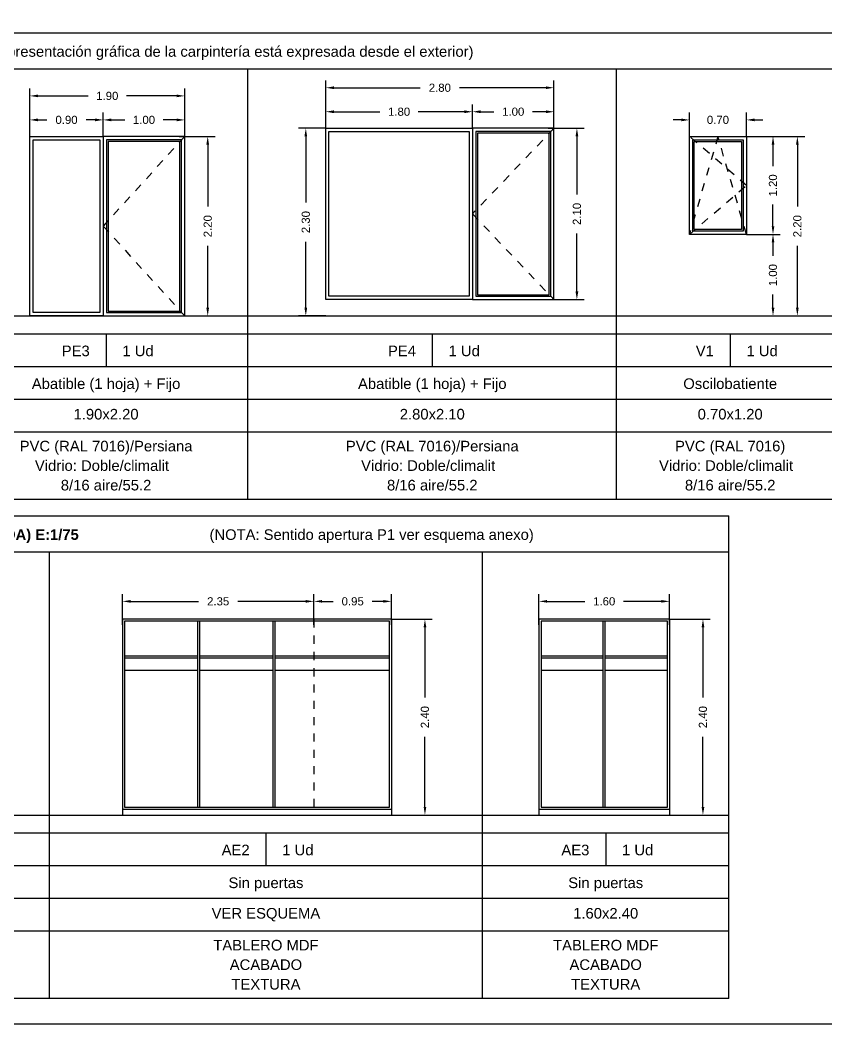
# Model space of a CAD drawing. Header units: millimetres. Extents: x 441156 to 441653, y 4514887 to 4515266.
# Drawn here: x 441579.32 to 441589.2, y 4515196.28 to 4515208.58 of the extents above; entities that cross this region are included whole.
import ezdxf
from ezdxf.enums import TextEntityAlignment as Align

# ---------------------------------------------------------------- set-up
doc = ezdxf.new("R2010")
doc.units = ezdxf.units.MM
doc.linetypes.add('CONTINUA', pattern=[0])
doc.linetypes.add('RAYITAS', pattern=[0.375, 0.25, -0.125])
for name, color, linetype in [('01_alzado', 5, 'CONTINUA'), ('01_cotas', 254, 'Continuous'), ('01_pilares primera', 6, 'Continuous'), ('01_sanitarios', 250, 'Continuous'), ('01_texto cartela', 5, 'Continuous'), ('01_ventanas', 2, 'Continuous'), ('CARTELA', 4, 'Continuous'), ('COTAS', 251, 'Continuous'), ('DIVISION', 5, 'Continuous')]:
    doc.layers.add(name, color=color, linetype=linetype)
doc.layers.add('01_cartela', color=6, linetype='Continuous', plot=False)
doc.styles.add('Estilo1', font='swissel.ttf')
doc.styles.add('NIEVES2', font='sanss___.ttf')
doc.styles.add('NIEVES3', font='swisseb.ttf')
doc.styles.add('ROMANS', font='romans')
doc.dimstyles.new('DECIMAL-50', dxfattribs={"dimtxt": 0.08, "dimasz": 0.15, "dimexe": 0.09, "dimexo": 0, "dimgap": 0.09, "dimtad": 0, "dimzin": 0, "dimdsep": 46, "dimtxsty": 'ROMANS', "dimcen": 0.09, "dimclrt": 6, "dimadec": 0, "dimazin": 0, "dimtfac": 1.38, "dimtix": 1, "dimtofl": 0, "dimtmove": 2, "dimatfit": 3, "dimldrblk": 'OBLIQUE', "dimfxl": 1, "dimtolj": 1, "dimtzin": 0, "dimarcsym": 0})

# ---------------------------------------------------------------- blocks, each defined once
blk = doc.blocks.new('*D193')
at = {"layer": '01_cotas', "color": 0, "linetype": 'CONTINUA', "lineweight": -2, "transparency": 16777216}
for p, q in [((441588.228, 4515207.158), (441588.643, 4515207.158)), ((441588.228, 4515205.958), (441588.643, 4515205.958))]:
    blk.add_line(p, q, dxfattribs=at)
at = {"layer": '01_cotas', "color": 0, "lineweight": -2, "transparency": 16777216}
for p, q in [((441588.553, 4515207.058), (441588.553, 4515206.795)), ((441588.553, 4515206.058), (441588.553, 4515206.322))]:
    blk.add_line(p, q, dxfattribs=at)
at = {"layer": '01_cotas', "color": 0, "transparency": 16777216}
for points in [[(441588.537, 4515207.058), (441588.57, 4515207.058), (441588.553, 4515207.158)], [(441588.537, 4515206.058), (441588.57, 4515206.058), (441588.553, 4515205.958)]]:
    blk.add_solid(points, dxfattribs=at)
at = {"layer": '01_cotas', "color": 7, "transparency": 16777216, "insert": (441588.553, 4515206.558), "char_height": 0.1, "attachment_point": 5, "rotation": 90, "style": 'Estilo1'}
blk.add_mtext('\\A1;1.20', dxfattribs=at)
blk = doc.blocks.new('*D194')
at = {"layer": '01_cotas', "color": 0, "linetype": 'CONTINUA', "lineweight": -2, "transparency": 16777216}
for p, q in [((441588.228, 4515205.958), (441588.643, 4515205.958)), ((441588.228, 4515204.958), (441588.643, 4515204.958))]:
    blk.add_line(p, q, dxfattribs=at)
at = {"layer": '01_cotas', "color": 0, "lineweight": -2, "transparency": 16777216}
for p, q in [((441588.553, 4515205.858), (441588.553, 4515205.695)), ((441588.553, 4515205.058), (441588.553, 4515205.222))]:
    blk.add_line(p, q, dxfattribs=at)
at = {"layer": '01_cotas', "color": 0, "transparency": 16777216}
for points in [[(441588.537, 4515205.858), (441588.57, 4515205.858), (441588.553, 4515205.958)], [(441588.537, 4515205.058), (441588.57, 4515205.058), (441588.553, 4515204.958)]]:
    blk.add_solid(points, dxfattribs=at)
at = {"layer": '01_cotas', "color": 7, "transparency": 16777216, "insert": (441588.553, 4515205.458), "char_height": 0.1, "attachment_point": 5, "rotation": 90, "style": 'Estilo1'}
blk.add_mtext('\\A1;1.00', dxfattribs=at)
blk = doc.blocks.new('*D206')
at = {"layer": '01_cotas', "color": 0, "linetype": 'CONTINUA', "lineweight": -2, "transparency": 16777216}
for p, q in [((441588.228, 4515207.158), (441588.942, 4515207.158)), ((441588.138, 4515204.958), (441588.942, 4515204.958))]:
    blk.add_line(p, q, dxfattribs=at)
at = {"layer": '01_cotas', "color": 0, "lineweight": -2, "transparency": 16777216}
for p, q in [((441588.852, 4515207.058), (441588.852, 4515206.298)), ((441588.852, 4515205.058), (441588.852, 4515205.818))]:
    blk.add_line(p, q, dxfattribs=at)
at = {"layer": '01_cotas', "color": 0, "transparency": 16777216}
for points in [[(441588.835, 4515207.058), (441588.868, 4515207.058), (441588.852, 4515207.158)], [(441588.835, 4515205.058), (441588.868, 4515205.058), (441588.852, 4515204.958)]]:
    blk.add_solid(points, dxfattribs=at)
at = {"layer": '01_cotas', "color": 7, "transparency": 16777216, "insert": (441588.852, 4515206.058), "char_height": 0.1, "attachment_point": 5, "rotation": 90, "style": 'Estilo1'}
blk.add_mtext('\\A1;2.20', dxfattribs=at)
blk = doc.blocks.new('*D208')
at = {"layer": '01_cotas', "color": 0, "linetype": 'CONTINUA', "lineweight": -2, "transparency": 16777216}
for p, q in [((441587.528, 4515207.158), (441587.528, 4515207.451)), ((441588.228, 4515207.158), (441588.228, 4515207.451))]:
    blk.add_line(p, q, dxfattribs=at)
at = {"layer": '01_cotas', "color": 0, "lineweight": -2, "transparency": 16777216}
for p, q in [((441587.428, 4515207.361), (441587.328, 4515207.361)), ((441588.328, 4515207.361), (441588.428, 4515207.361))]:
    blk.add_line(p, q, dxfattribs=at)
at = {"layer": '01_cotas', "color": 0, "transparency": 16777216}
for points in [[(441587.428, 4515207.378), (441587.428, 4515207.344), (441587.528, 4515207.361)], [(441588.328, 4515207.378), (441588.328, 4515207.344), (441588.228, 4515207.361)]]:
    blk.add_solid(points, dxfattribs=at)
at = {"layer": '01_cotas', "color": 7, "transparency": 16777216, "insert": (441587.878, 4515207.361), "char_height": 0.1, "attachment_point": 5, "style": 'Estilo1'}
blk.add_mtext('\\A1;0.70', dxfattribs=at)
blk = doc.blocks.new('*D227')
at = {"layer": '01_cotas', "color": 0, "linetype": 'CONTINUA', "lineweight": -2, "transparency": 16777216}
for p, q in [((441582.923, 4515201.169), (441582.923, 4515201.548)), ((441583.873, 4515201.169), (441583.873, 4515201.548))]:
    blk.add_line(p, q, dxfattribs=at)
at = {"layer": '01_cotas', "color": 0, "lineweight": -2, "transparency": 16777216}
for p, q in [((441583.023, 4515201.458), (441583.158, 4515201.458)), ((441583.773, 4515201.458), (441583.638, 4515201.458))]:
    blk.add_line(p, q, dxfattribs=at)
at = {"layer": '01_cotas', "color": 0, "transparency": 16777216}
for points in [[(441583.023, 4515201.475), (441583.023, 4515201.442), (441582.923, 4515201.458)], [(441583.773, 4515201.475), (441583.773, 4515201.442), (441583.873, 4515201.458)]]:
    blk.add_solid(points, dxfattribs=at)
at = {"layer": '01_cotas', "color": 7, "transparency": 16777216, "insert": (441583.398, 4515201.458), "char_height": 0.1, "attachment_point": 5, "style": 'Estilo1'}
blk.add_mtext('\\A1;0.95', dxfattribs=at)
blk = doc.blocks.new('*D228')
at = {"layer": '01_cotas', "color": 0, "linetype": 'CONTINUA', "lineweight": -2, "transparency": 16777216}
for p, q in [((441583.873, 4515201.239), (441584.374, 4515201.239)), ((441583.873, 4515198.839), (441584.374, 4515198.839))]:
    blk.add_line(p, q, dxfattribs=at)
at = {"layer": '01_cotas', "color": 0, "lineweight": -2, "transparency": 16777216}
for p, q in [((441584.284, 4515201.139), (441584.284, 4515200.279)), ((441584.284, 4515198.939), (441584.284, 4515199.799))]:
    blk.add_line(p, q, dxfattribs=at)
at = {"layer": '01_cotas', "color": 0, "transparency": 16777216}
for points in [[(441584.268, 4515201.139), (441584.301, 4515201.139), (441584.284, 4515201.239)], [(441584.268, 4515198.939), (441584.301, 4515198.939), (441584.284, 4515198.839)]]:
    blk.add_solid(points, dxfattribs=at)
at = {"layer": '01_cotas', "color": 7, "transparency": 16777216, "insert": (441584.284, 4515200.039), "char_height": 0.1, "attachment_point": 5, "rotation": 90, "style": 'Estilo1'}
blk.add_mtext('\\A1;2.40', dxfattribs=at)
blk = doc.blocks.new('*D229')
at = {"layer": '01_cotas', "color": 0, "linetype": 'CONTINUA', "lineweight": -2, "transparency": 16777216}
for p, q in [((441580.573, 4515201.169), (441580.573, 4515201.548)), ((441582.923, 4515201.169), (441582.923, 4515201.548))]:
    blk.add_line(p, q, dxfattribs=at)
at = {"layer": '01_cotas', "color": 0, "lineweight": -2, "transparency": 16777216}
for p, q in [((441580.673, 4515201.458), (441581.508, 4515201.458)), ((441582.823, 4515201.458), (441581.988, 4515201.458))]:
    blk.add_line(p, q, dxfattribs=at)
at = {"layer": '01_cotas', "color": 0, "transparency": 16777216}
for points in [[(441580.673, 4515201.475), (441580.673, 4515201.442), (441580.573, 4515201.458)], [(441582.823, 4515201.475), (441582.823, 4515201.442), (441582.923, 4515201.458)]]:
    blk.add_solid(points, dxfattribs=at)
at = {"layer": '01_cotas', "color": 7, "transparency": 16777216, "insert": (441581.748, 4515201.458), "char_height": 0.1, "attachment_point": 5, "style": 'Estilo1'}
blk.add_mtext('\\A1;2.35', dxfattribs=at)
blk = doc.blocks.new('*D231')
at = {"layer": '01_cotas', "color": 0, "linetype": 'CONTINUA', "lineweight": -2, "transparency": 16777216}
for p, q in [((441587.283, 4515201.239), (441587.784, 4515201.239)), ((441587.283, 4515198.839), (441587.784, 4515198.839))]:
    blk.add_line(p, q, dxfattribs=at)
at = {"layer": '01_cotas', "color": 0, "lineweight": -2, "transparency": 16777216}
for p, q in [((441587.694, 4515201.139), (441587.694, 4515200.279)), ((441587.694, 4515198.939), (441587.694, 4515199.799))]:
    blk.add_line(p, q, dxfattribs=at)
at = {"layer": '01_cotas', "color": 0, "transparency": 16777216}
for points in [[(441587.677, 4515201.139), (441587.711, 4515201.139), (441587.694, 4515201.239)], [(441587.677, 4515198.939), (441587.711, 4515198.939), (441587.694, 4515198.839)]]:
    blk.add_solid(points, dxfattribs=at)
at = {"layer": '01_cotas', "color": 7, "transparency": 16777216, "insert": (441587.694, 4515200.039), "char_height": 0.1, "attachment_point": 5, "rotation": 90, "style": 'Estilo1'}
blk.add_mtext('\\A1;2.40', dxfattribs=at)
blk = doc.blocks.new('*D230')
at = {"layer": '01_cotas', "color": 0, "linetype": 'CONTINUA', "lineweight": -2, "transparency": 16777216}
for p, q in [((441585.683, 4515201.169), (441585.683, 4515201.548)), ((441587.283, 4515201.169), (441587.283, 4515201.548))]:
    blk.add_line(p, q, dxfattribs=at)
at = {"layer": '01_cotas', "color": 0, "lineweight": -2, "transparency": 16777216}
for p, q in [((441585.783, 4515201.458), (441586.246, 4515201.458)), ((441587.183, 4515201.458), (441586.719, 4515201.458))]:
    blk.add_line(p, q, dxfattribs=at)
at = {"layer": '01_cotas', "color": 0, "transparency": 16777216}
for points in [[(441585.783, 4515201.475), (441585.783, 4515201.442), (441585.683, 4515201.458)], [(441587.183, 4515201.475), (441587.183, 4515201.442), (441587.283, 4515201.458)]]:
    blk.add_solid(points, dxfattribs=at)
at = {"layer": '01_cotas', "color": 7, "transparency": 16777216, "insert": (441586.483, 4515201.458), "char_height": 0.1, "attachment_point": 5, "style": 'Estilo1'}
blk.add_mtext('\\A1;1.60', dxfattribs=at)
blk = doc.blocks.new('*D245')
at = {"layer": '01_cotas', "color": 0, "linetype": 'CONTINUA', "lineweight": -2, "transparency": 16777216}
for p, q in [((441583.067, 4515207.258), (441583.067, 4515207.845)), ((441585.867, 4515207.258), (441585.867, 4515207.845))]:
    blk.add_line(p, q, dxfattribs=at)
at = {"layer": '01_cotas', "color": 0, "lineweight": -2, "transparency": 16777216}
for p, q in [((441583.167, 4515207.755), (441584.227, 4515207.755)), ((441585.767, 4515207.755), (441584.707, 4515207.755))]:
    blk.add_line(p, q, dxfattribs=at)
at = {"layer": '01_cotas', "color": 0, "transparency": 16777216}
for points in [[(441583.167, 4515207.772), (441583.167, 4515207.739), (441583.067, 4515207.755)], [(441585.767, 4515207.772), (441585.767, 4515207.739), (441585.867, 4515207.755)]]:
    blk.add_solid(points, dxfattribs=at)
at = {"layer": '01_cotas', "color": 7, "transparency": 16777216, "insert": (441584.467, 4515207.755), "char_height": 0.1, "attachment_point": 5, "style": 'Estilo1'}
blk.add_mtext('\\A1;2.80', dxfattribs=at)
blk = doc.blocks.new('*D246')
at = {"layer": '01_cotas', "color": 0, "linetype": 'CONTINUA', "lineweight": -2, "transparency": 16777216}
for p, q in [((441583.067, 4515207.258), (441583.067, 4515207.551)), ((441584.867, 4515207.258), (441584.867, 4515207.551))]:
    blk.add_line(p, q, dxfattribs=at)
at = {"layer": '01_cotas', "color": 0, "lineweight": -2, "transparency": 16777216}
for p, q in [((441583.167, 4515207.461), (441583.73, 4515207.461)), ((441584.767, 4515207.461), (441584.203, 4515207.461))]:
    blk.add_line(p, q, dxfattribs=at)
at = {"layer": '01_cotas', "color": 0, "transparency": 16777216}
for points in [[(441583.167, 4515207.478), (441583.167, 4515207.444), (441583.067, 4515207.461)], [(441584.767, 4515207.478), (441584.767, 4515207.444), (441584.867, 4515207.461)]]:
    blk.add_solid(points, dxfattribs=at)
at = {"layer": '01_cotas', "color": 7, "transparency": 16777216, "insert": (441583.967, 4515207.461), "char_height": 0.1, "attachment_point": 5, "style": 'Estilo1'}
blk.add_mtext('\\A1;1.80', dxfattribs=at)
blk = doc.blocks.new('*D247')
at = {"layer": '01_cotas', "color": 0, "linetype": 'CONTINUA', "lineweight": -2, "transparency": 16777216}
for p, q in [((441583.067, 4515207.258), (441582.733, 4515207.258)), ((441583.067, 4515204.958), (441582.733, 4515204.958))]:
    blk.add_line(p, q, dxfattribs=at)
at = {"layer": '01_cotas', "color": 0, "lineweight": -2, "transparency": 16777216}
for p, q in [((441582.823, 4515207.158), (441582.823, 4515206.348)), ((441582.823, 4515205.058), (441582.823, 4515205.868))]:
    blk.add_line(p, q, dxfattribs=at)
at = {"layer": '01_cotas', "color": 0, "transparency": 16777216}
for points in [[(441582.806, 4515207.158), (441582.839, 4515207.158), (441582.823, 4515207.258)], [(441582.806, 4515205.058), (441582.839, 4515205.058), (441582.823, 4515204.958)]]:
    blk.add_solid(points, dxfattribs=at)
at = {"layer": '01_cotas', "color": 7, "transparency": 16777216, "insert": (441582.823, 4515206.108), "char_height": 0.1, "attachment_point": 5, "rotation": 90, "style": 'Estilo1'}
blk.add_mtext('\\A1;2.30', dxfattribs=at)
blk = doc.blocks.new('*D248')
at = {"layer": '01_cotas', "color": 0, "linetype": 'CONTINUA', "lineweight": -2, "transparency": 16777216}
for p, q in [((441585.797, 4515207.258), (441586.238, 4515207.258)), ((441585.797, 4515205.158), (441586.238, 4515205.158))]:
    blk.add_line(p, q, dxfattribs=at)
at = {"layer": '01_cotas', "color": 0, "lineweight": -2, "transparency": 16777216}
for p, q in [((441586.148, 4515207.158), (441586.148, 4515206.448)), ((441586.148, 4515205.258), (441586.148, 4515205.968))]:
    blk.add_line(p, q, dxfattribs=at)
at = {"layer": '01_cotas', "color": 0, "transparency": 16777216}
for points in [[(441586.131, 4515207.158), (441586.165, 4515207.158), (441586.148, 4515207.258)], [(441586.131, 4515205.258), (441586.165, 4515205.258), (441586.148, 4515205.158)]]:
    blk.add_solid(points, dxfattribs=at)
at = {"layer": '01_cotas', "color": 7, "transparency": 16777216, "insert": (441586.148, 4515206.208), "char_height": 0.1, "attachment_point": 5, "rotation": 90, "style": 'Estilo1'}
blk.add_mtext('\\A1;2.10', dxfattribs=at)
blk = doc.blocks.new('*D249')
at = {"layer": '01_cotas', "color": 0, "linetype": 'CONTINUA', "lineweight": -2, "transparency": 16777216}
for p, q in [((441584.867, 4515207.258), (441584.867, 4515207.551)), ((441585.867, 4515207.258), (441585.867, 4515207.551))]:
    blk.add_line(p, q, dxfattribs=at)
at = {"layer": '01_cotas', "color": 0, "lineweight": -2, "transparency": 16777216}
for p, q in [((441584.967, 4515207.461), (441585.13, 4515207.461)), ((441585.767, 4515207.461), (441585.603, 4515207.461))]:
    blk.add_line(p, q, dxfattribs=at)
at = {"layer": '01_cotas', "color": 0, "transparency": 16777216}
for points in [[(441584.967, 4515207.478), (441584.967, 4515207.444), (441584.867, 4515207.461)], [(441585.767, 4515207.478), (441585.767, 4515207.444), (441585.867, 4515207.461)]]:
    blk.add_solid(points, dxfattribs=at)
at = {"layer": '01_cotas', "color": 7, "transparency": 16777216, "insert": (441585.367, 4515207.461), "char_height": 0.1, "attachment_point": 5, "style": 'Estilo1'}
blk.add_mtext('\\A1;1.00', dxfattribs=at)
blk = doc.blocks.new('*D254')
at = {"layer": '01_cotas', "color": 0, "linetype": 'CONTINUA', "lineweight": -2, "transparency": 16777216}
for p, q in [((441579.438, 4515207.158), (441579.438, 4515207.745)), ((441581.338, 4515207.158), (441581.338, 4515207.745))]:
    blk.add_line(p, q, dxfattribs=at)
at = {"layer": '01_cotas', "color": 0, "lineweight": -2, "transparency": 16777216}
for p, q in [((441579.538, 4515207.655), (441580.152, 4515207.655)), ((441581.238, 4515207.655), (441580.625, 4515207.655))]:
    blk.add_line(p, q, dxfattribs=at)
at = {"layer": '01_cotas', "color": 0, "transparency": 16777216}
for points in [[(441579.538, 4515207.672), (441579.538, 4515207.639), (441579.438, 4515207.655)], [(441581.238, 4515207.672), (441581.238, 4515207.639), (441581.338, 4515207.655)]]:
    blk.add_solid(points, dxfattribs=at)
at = {"layer": '01_cotas', "color": 7, "transparency": 16777216, "insert": (441580.388, 4515207.655), "char_height": 0.1, "attachment_point": 5, "style": 'Estilo1'}
blk.add_mtext('\\A1;1.90', dxfattribs=at)
blk = doc.blocks.new('*D255')
at = {"layer": '01_cotas', "color": 0, "linetype": 'CONTINUA', "lineweight": -2, "transparency": 16777216}
for p, q in [((441579.438, 4515207.158), (441579.438, 4515207.451)), ((441580.338, 4515207.158), (441580.338, 4515207.451))]:
    blk.add_line(p, q, dxfattribs=at)
at = {"layer": '01_cotas', "color": 0, "lineweight": -2, "transparency": 16777216}
for p, q in [((441579.538, 4515207.361), (441579.648, 4515207.361)), ((441580.238, 4515207.361), (441580.128, 4515207.361))]:
    blk.add_line(p, q, dxfattribs=at)
at = {"layer": '01_cotas', "color": 0, "transparency": 16777216}
for points in [[(441579.538, 4515207.378), (441579.538, 4515207.344), (441579.438, 4515207.361)], [(441580.238, 4515207.378), (441580.238, 4515207.344), (441580.338, 4515207.361)]]:
    blk.add_solid(points, dxfattribs=at)
at = {"layer": '01_cotas', "color": 7, "transparency": 16777216, "insert": (441579.888, 4515207.361), "char_height": 0.1, "attachment_point": 5, "style": 'Estilo1'}
blk.add_mtext('\\A1;0.90', dxfattribs=at)
blk = doc.blocks.new('*D256')
at = {"layer": '01_cotas', "color": 0, "linetype": 'CONTINUA', "lineweight": -2, "transparency": 16777216}
for p, q in [((441581.268, 4515207.158), (441581.71, 4515207.158)), ((441581.268, 4515204.958), (441581.71, 4515204.958))]:
    blk.add_line(p, q, dxfattribs=at)
at = {"layer": '01_cotas', "color": 0, "lineweight": -2, "transparency": 16777216}
for p, q in [((441581.62, 4515207.058), (441581.62, 4515206.298)), ((441581.62, 4515205.058), (441581.62, 4515205.818))]:
    blk.add_line(p, q, dxfattribs=at)
at = {"layer": '01_cotas', "color": 0, "transparency": 16777216}
for points in [[(441581.603, 4515207.058), (441581.636, 4515207.058), (441581.62, 4515207.158)], [(441581.603, 4515205.058), (441581.636, 4515205.058), (441581.62, 4515204.958)]]:
    blk.add_solid(points, dxfattribs=at)
at = {"layer": '01_cotas', "color": 7, "transparency": 16777216, "insert": (441581.62, 4515206.058), "char_height": 0.1, "attachment_point": 5, "rotation": 90, "style": 'Estilo1'}
blk.add_mtext('\\A1;2.20', dxfattribs=at)
blk = doc.blocks.new('*D257')
at = {"layer": '01_cotas', "color": 0, "linetype": 'CONTINUA', "lineweight": -2, "transparency": 16777216}
for p, q in [((441580.338, 4515207.158), (441580.338, 4515207.451)), ((441581.338, 4515207.158), (441581.338, 4515207.451))]:
    blk.add_line(p, q, dxfattribs=at)
at = {"layer": '01_cotas', "color": 0, "lineweight": -2, "transparency": 16777216}
for p, q in [((441580.438, 4515207.361), (441580.602, 4515207.361)), ((441581.238, 4515207.361), (441581.075, 4515207.361))]:
    blk.add_line(p, q, dxfattribs=at)
at = {"layer": '01_cotas', "color": 0, "transparency": 16777216}
for points in [[(441580.438, 4515207.378), (441580.438, 4515207.344), (441580.338, 4515207.361)], [(441581.238, 4515207.378), (441581.238, 4515207.344), (441581.338, 4515207.361)]]:
    blk.add_solid(points, dxfattribs=at)
at = {"layer": '01_cotas', "color": 7, "transparency": 16777216, "insert": (441580.838, 4515207.361), "char_height": 0.1, "attachment_point": 5, "style": 'Estilo1'}
blk.add_mtext('\\A1;1.00', dxfattribs=at)

msp = doc.modelspace()

# ---------------------------------------------------------------- linework, layer by layer
at = {"layer": '01_alzado'}
for p, q in [((441583.873, 4515201.239), (441583.873, 4515198.909)), ((441587.283, 4515201.239), (441587.283, 4515198.909)), ((441580.573, 4515198.909), (441580.573, 4515198.839)), ((441583.873, 4515198.909), (441583.873, 4515198.839)), ((441585.683, 4515198.909), (441585.683, 4515198.839)), ((441587.283, 4515198.909), (441587.283, 4515198.839))]:
    msp.add_line(p, q, dxfattribs=at)
at = {"layer": '01_alzado', "color": 5}
msp.add_lwpolyline([(441587.528, 4515207.158), (441588.228, 4515207.158), (441588.228, 4515205.958), (441587.528, 4515205.958)], close=True, dxfattribs=at)
at = {"layer": '01_alzado'}
for points in [[(441583.873, 4515201.239), (441580.573, 4515201.239), (441580.573, 4515198.909), (441583.873, 4515198.909)], [(441587.283, 4515201.239), (441585.683, 4515201.239), (441585.683, 4515198.909), (441587.283, 4515198.909)]]:
    msp.add_lwpolyline(points, dxfattribs=at)
at = {"layer": '01_cartela', "color": 1}
msp.add_lwpolyline([(441570.674, 4515217.813), (441570.674, 4515196.278), (441601.312, 4515196.278), (441601.312, 4515217.813)], close=True, dxfattribs=at)
at = {"layer": '01_sanitarios', "color": 5, "linetype": 'CONTINUA'}
for points in [[(441583.067, 4515207.258), (441584.867, 4515207.258), (441584.867, 4515205.158), (441583.067, 4515205.158)], [(441585.867, 4515207.258), (441584.867, 4515207.258), (441584.867, 4515205.158), (441585.867, 4515205.158)], [(441579.438, 4515207.158), (441580.338, 4515207.158), (441580.338, 4515204.958), (441579.438, 4515204.958)], [(441581.338, 4515207.158), (441580.338, 4515207.158), (441580.338, 4515204.958), (441581.338, 4515204.958)]]:
    msp.add_lwpolyline(points, close=True, dxfattribs=at)
at = {"layer": '01_ventanas', "color": 2}
for p, q in [((441581.498, 4515198.934), (441581.498, 4515201.214)), ((441581.523, 4515198.934), (441581.523, 4515201.214)), ((441582.423, 4515198.934), (441582.423, 4515201.214)), ((441582.448, 4515198.934), (441582.448, 4515201.214)), ((441586.47, 4515198.934), (441586.47, 4515201.214)), ((441586.495, 4515198.934), (441586.495, 4515201.214)), ((441580.598, 4515200.789), (441581.498, 4515200.789)), ((441581.523, 4515200.789), (441582.423, 4515200.789)), ((441582.448, 4515200.789), (441583.848, 4515200.789)), ((441585.708, 4515200.789), (441586.47, 4515200.789)), ((441586.495, 4515200.789), (441587.258, 4515200.789)), ((441580.598, 4515200.764), (441581.498, 4515200.764)), ((441581.523, 4515200.764), (441582.423, 4515200.764)), ((441582.448, 4515200.764), (441583.848, 4515200.764)), ((441585.708, 4515200.764), (441586.47, 4515200.764)), ((441586.495, 4515200.764), (441587.258, 4515200.764)), ((441580.598, 4515200.614), (441581.498, 4515200.614)), ((441581.523, 4515200.614), (441582.423, 4515200.614)), ((441582.448, 4515200.614), (441583.848, 4515200.614)), ((441585.708, 4515200.614), (441586.47, 4515200.614)), ((441586.495, 4515200.614), (441587.258, 4515200.614))]:
    msp.add_line(p, q, dxfattribs=at)
for points in [[(441583.107, 4515207.218), (441584.827, 4515207.218), (441584.827, 4515205.198), (441583.107, 4515205.198)], [(441585.827, 4515207.218), (441584.907, 4515207.218), (441584.907, 4515205.198), (441585.827, 4515205.198)], [(441585.807, 4515207.198), (441584.927, 4515207.198), (441584.927, 4515205.218), (441585.807, 4515205.218)], [(441579.478, 4515207.118), (441580.298, 4515207.118), (441580.298, 4515204.998), (441579.478, 4515204.998)], [(441581.298, 4515207.118), (441580.378, 4515207.118), (441580.378, 4515204.998), (441581.298, 4515204.998)], [(441581.278, 4515207.098), (441580.398, 4515207.098), (441580.398, 4515205.018), (441581.278, 4515205.018)], [(441587.568, 4515207.118), (441588.188, 4515207.118), (441588.188, 4515205.998), (441587.568, 4515205.998)], [(441587.588, 4515207.098), (441588.168, 4515207.098), (441588.168, 4515206.018), (441587.588, 4515206.018)], [(441583.848, 4515201.214), (441580.598, 4515201.214), (441580.598, 4515198.934), (441583.848, 4515198.934)], [(441587.258, 4515201.214), (441585.708, 4515201.214), (441585.708, 4515198.934), (441587.258, 4515198.934)]]:
    msp.add_lwpolyline(points, close=True, dxfattribs=at)
at = {"layer": 'CARTELA', "color": 1}
for p, q in [((441570.991, 4515204.958), (441601.002, 4515204.958)), ((441574.489, 4515198.839), (441588.012, 4515198.839))]:
    msp.add_line(p, q, dxfattribs=at)
at = {"layer": 'COTAS', "color": 120, "linetype": 'RAYITAS', "ltscale": 0.25}
msp.add_line((441582.923, 4515201.239), (441582.923, 4515198.909), dxfattribs=at)
for points in [[(441585.867, 4515207.258), (441584.867, 4515206.208), (441585.867, 4515205.158)], [(441581.338, 4515207.158), (441580.338, 4515206.058), (441581.338, 4515204.958)], [(441588.228, 4515205.958), (441587.878, 4515207.158), (441587.528, 4515205.958), (441588.228, 4515206.558), (441587.528, 4515207.158)]]:
    msp.add_lwpolyline(points, dxfattribs=at)
at = {"layer": 'DIVISION', "color": 5}
for p, q in [((441570.991, 4515208.43), (441601.002, 4515208.43)), ((441570.991, 4515207.989), (441601.002, 4515207.989)), ((441582.113, 4515202.707), (441582.113, 4515207.989)), ((441586.635, 4515202.707), (441586.635, 4515207.989)), ((441570.991, 4515204.738), (441601.002, 4515204.738)), ((441580.373, 4515204.738), (441580.373, 4515204.338)), ((441584.374, 4515204.738), (441584.374, 4515204.338)), ((441588.028, 4515204.738), (441588.028, 4515204.338)), ((441570.991, 4515204.338), (441601.002, 4515204.338)), ((441570.991, 4515203.938), (441601.002, 4515203.938)), ((441570.991, 4515203.538), (441601.002, 4515203.538)), ((441601.002, 4515202.707), (441570.991, 4515202.707)), ((441574.489, 4515202.507), (441588.012, 4515202.507)), ((441588.012, 4515196.588), (441588.012, 4515202.507)), ((441574.489, 4515202.066), (441588.012, 4515202.066)), ((441579.68, 4515196.588), (441579.68, 4515202.066)), ((441584.989, 4515196.588), (441584.989, 4515202.066)), ((441574.489, 4515198.619), (441588.012, 4515198.619)), ((441582.334, 4515198.619), (441582.334, 4515198.219)), ((441586.501, 4515198.619), (441586.501, 4515198.219)), ((441576.864, 4515198.219), (441588.012, 4515198.219)), ((441574.489, 4515197.819), (441588.012, 4515197.819)), ((441574.489, 4515197.419), (441588.012, 4515197.419)), ((441588.012, 4515196.588), (441574.489, 4515196.588))]:
    msp.add_line(p, q, dxfattribs=at)

# ---------------------------------------------------------------- texts
at = {"layer": '01_pilares primera', "color": 7, "style": 'NIEVES2'}
for p in [(441580.573, 4515204.464), (441584.574, 4515204.464), (441588.228, 4515204.464), (441582.534, 4515198.345), (441586.701, 4515198.345)]:
    msp.add_text('1 Ud', height=0.13, dxfattribs=at).set_placement(p)
for s, p in [('PE3', (441580.173, 4515204.464)), ('PE4', (441584.174, 4515204.464)), ('V1', (441587.828, 4515204.464)), ('AE2', (441582.134, 4515198.345)), ('AE3', (441586.301, 4515198.345))]:
    msp.add_text(s, height=0.13, dxfattribs=at).set_placement(p, align=Align.RIGHT)
at = {"layer": '01_texto cartela', "color": 5}
for s, style, p in [('(NOTA: la representación gráfica de la carpintería está expresada desde el exterior)', 'NIEVES2', (441578.144, 4515208.135)), ('MEMORIA CARPINTERIA INTERIOR  (UD. DE VIVIENDA) E:1/75', 'NIEVES3', (441574.634, 4515202.212)), ('(NOTA: Sentido apertura P1 ver esquema anexo)', 'NIEVES2', (441581.642, 4515202.212))]:
    msp.add_text(s, height=0.12967, dxfattribs=dict(at, style=style)).set_placement(p)
at = {"layer": 'DIVISION', "color": 5, "style": 'NIEVES2'}
for s, p in [('Abatible (1 hoja) + Fijo', (441580.373, 4515204.062)), ('Abatible (1 hoja) + Fijo', (441584.374, 4515204.062)), ('Oscilobatiente', (441588.028, 4515204.062)), ('1.90x2.20', (441580.373, 4515203.688)), ('2.80x2.10', (441584.374, 4515203.688)), ('0.70x1.20', (441588.028, 4515203.688)), ('PVC (RAL 7016)/Persiana', (441580.373, 4515203.297)), ('PVC (RAL 7016)/Persiana', (441584.374, 4515203.297)), ('PVC (RAL 7016)', (441588.028, 4515203.297)), ('Vidrio: Doble/climalit  ', (441580.373, 4515203.058)), ('Vidrio: Doble/climalit  ', (441584.374, 4515203.058)), ('Vidrio: Doble/climalit  ', (441588.028, 4515203.058)), ('8/16 aire/55.2', (441580.373, 4515202.818)), ('8/16 aire/55.2', (441584.374, 4515202.818)), ('8/16 aire/55.2', (441588.028, 4515202.818)), ('Sin puertas', (441582.334, 4515197.943)), ('Sin puertas', (441586.501, 4515197.943)), ('VER ESQUEMA', (441582.334, 4515197.569)), ('1.60x2.40', (441586.501, 4515197.569)), ('TABLERO MDF', (441582.334, 4515197.178)), ('TABLERO MDF', (441586.501, 4515197.178)), ('ACABADO', (441582.334, 4515196.939)), ('ACABADO', (441586.501, 4515196.939)), ('TEXTURA', (441582.334, 4515196.699)), ('TEXTURA', (441586.501, 4515196.699))]:
    msp.add_text(s, height=0.13, dxfattribs=at).set_placement(p, align=Align.CENTER)

# ---------------------------------------------------------------- dimensions: what is measured, and where the dimension line sits
at = {"layer": '01_cotas'}
for base, p1, p2, picture, middle in [((441585.867, 4515207.755), (441583.067, 4515207.258), (441585.867, 4515207.258), '*D245', (441584.467, 4515207.755)), ((441581.338, 4515207.655), (441579.438, 4515207.158), (441581.338, 4515207.158), '*D254', (441580.388, 4515207.655)), ((441580.338, 4515207.361), (441579.438, 4515207.158), (441580.338, 4515207.158), '*D255', (441579.888, 4515207.361)), ((441581.338, 4515207.361), (441580.338, 4515207.158), (441581.338, 4515207.158), '*D257', (441580.838, 4515207.361)), ((441584.867, 4515207.461), (441583.067, 4515207.258), (441584.867, 4515207.258), '*D246', (441583.967, 4515207.461)), ((441585.867, 4515207.461), (441584.867, 4515207.258), (441585.867, 4515207.258), '*D249', (441585.367, 4515207.461)), ((441588.228, 4515207.361), (441587.528, 4515207.158), (441588.228, 4515207.158), '*D208', (441587.878, 4515207.361)), ((441582.923, 4515201.458), (441580.573, 4515201.169), (441582.923, 4515201.169), '*D229', (441581.748, 4515201.458)), ((441583.873, 4515201.458), (441582.923, 4515201.169), (441583.873, 4515201.169), '*D227', (441583.398, 4515201.458)), ((441587.283, 4515201.458), (441585.683, 4515201.169), (441587.283, 4515201.169), '*D230', (441586.483, 4515201.458))]:
    dim = msp.add_linear_dim(base=base, p1=p1, p2=p2, dimstyle='DECIMAL-50', override={"dimtxt": 0.1, "dimasz": 0.1, "dimtxsty": 'Estilo1', "dimsah": 1, "dimclrt": 7, "dimfxl": 0.09, "dimarcsym": 2}, dxfattribs=at)
    dim.commit()
    dim.dimension.update_dxf_attribs({"geometry": picture, "text_midpoint": middle})
for base, p1, p2, picture, middle in [((441582.823, 4515204.958), (441583.067, 4515207.258), (441583.067, 4515204.958), '*D247', (441582.823, 4515206.108)), ((441586.148, 4515205.158), (441585.797, 4515207.258), (441585.797, 4515205.158), '*D248', (441586.148, 4515206.208)), ((441581.62, 4515204.958), (441581.268, 4515207.158), (441581.268, 4515204.958), '*D256', (441581.62, 4515206.058)), ((441588.852, 4515204.958), (441588.228, 4515207.158), (441588.138, 4515204.958), '*D206', (441588.852, 4515206.058)), ((441588.553, 4515205.958), (441588.228, 4515207.158), (441588.228, 4515205.958), '*D193', (441588.553, 4515206.558)), ((441588.553, 4515204.958), (441588.228, 4515205.958), (441588.228, 4515204.958), '*D194', (441588.553, 4515205.458)), ((441584.284, 4515198.839), (441583.873, 4515201.239), (441583.873, 4515198.839), '*D228', (441584.284, 4515200.039)), ((441587.694, 4515198.839), (441587.283, 4515201.239), (441587.283, 4515198.839), '*D231', (441587.694, 4515200.039))]:
    dim = msp.add_linear_dim(base=base, p1=p1, p2=p2, angle=90, dimstyle='DECIMAL-50', override={"dimtxt": 0.1, "dimasz": 0.1, "dimtxsty": 'Estilo1', "dimsah": 1, "dimclrt": 7, "dimfxl": 0.09, "dimarcsym": 2}, dxfattribs=at)
    dim.commit()
    dim.dimension.update_dxf_attribs({"geometry": picture, "text_midpoint": middle})

doc.saveas('drawing.dxf')
